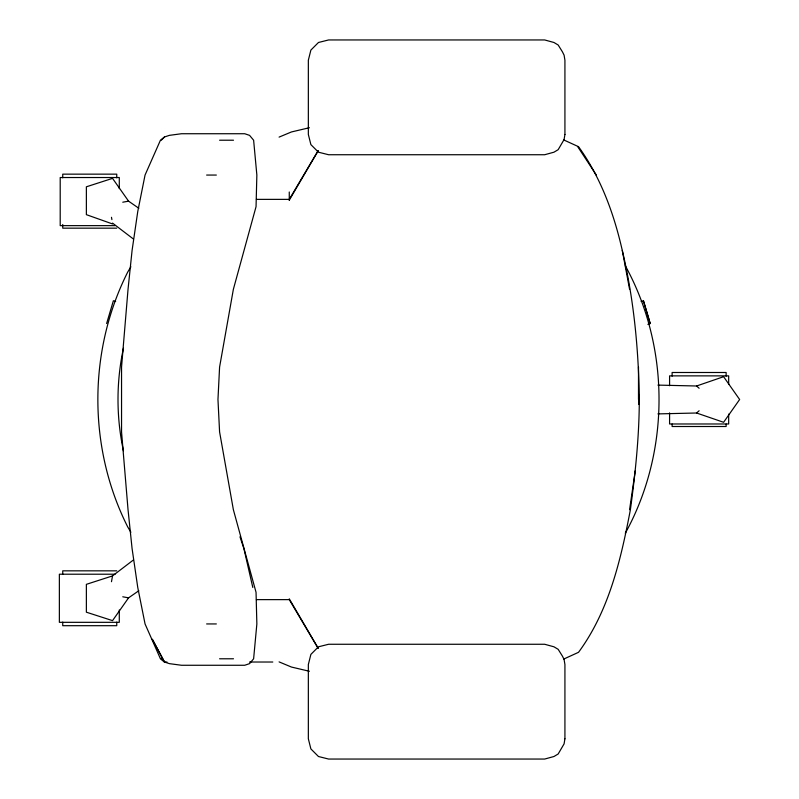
<?xml version="1.0" encoding="UTF-8"?>
<svg xmlns="http://www.w3.org/2000/svg" width="799" height="799" viewBox="0 0 799 799"><rect width="100%" height="100%" fill="white"/><g stroke="black" fill="none" stroke-linecap="round" stroke-linejoin="round"><path stroke-width="1.2" d="M638.791 404.414L638.791 394.586M563.784 659.045L578.536 652.304C609.128 610.686 620.883 559.53 630.391 509.692C635.355 473.158 639.25 436.414 639.3 399.5C638.641 349.423 633.827 299.216 622.281 250.417C613.922 213.583 600.808 177.508 578.536 146.696L563.784 139.955M629.582 509.692L635.255 470.801M111.48 581.702L112.539 575.899L133.383 559.999M123.436 348.264C116.195 381.822 116.195 417.178 123.436 450.736M106.627 323.535L113.378 300.754L115.655 301.513M289.268 200.179L318.132 150.881M318.132 150.671L289.268 199.37L256.409 199.37M130.896 266.776L127.73 272.05C87.91 351.011 87.91 447.989 127.73 526.95L130.896 532.224M625.277 533.273C670.271 451.725 670.271 347.275 625.277 265.727M138.826 590.741L128.569 597.842L112.539 620.633L86.372 612.194L86.372 584.339L112.539 575.899M161.248 140.215L164.494 136.979L169.358 135.361L181.513 133.733L244.704 133.733L249.568 135.361L253.623 140.215L256.859 175.061L256.05 206.661L233.368 289.308L219.585 367.091L217.967 399.5L219.585 431.909L233.368 509.692L256.05 592.339L256.859 623.939L253.623 658.785L249.568 663.639L244.704 665.267L181.513 665.267L169.358 663.639L164.494 662.021L160.439 658.785L145.048 623.939L137.758 587.475L132.085 548.583L128.03 509.692L121.548 431.909L121.548 367.091L128.03 289.308L132.085 250.417L137.758 211.525L145.048 175.061L160.439 140.215L164.494 136.979M657.907 413.902L696.588 413.003L699.125 410.756M279.091 137.108L291.465 131.945L309.403 127.73M647.859 324.334L650.176 323.535L648.488 317.632L643.425 300.754L641.138 301.513M657.907 385.098L696.588 385.997L723.604 376.709L739.634 399.5L723.604 422.291L696.588 413.003M122.766 202.207L128.569 201.158L138.826 208.259M219.585 140.215L233.498 140.215M206.621 175.061L216.349 175.061M115.066 225.638L60.205 225.638L60.205 177.528L119.291 177.528L119.291 188.624M116.754 228.164L62.741 228.164L62.741 224.479M116.754 570.836L62.741 570.836L62.741 574.421M115.066 574.211L59.366 574.211L59.366 622.321L119.291 622.321L119.291 609.987M256.409 599.63L289.268 599.63L318.132 648.329M206.621 623.939L216.349 623.939M219.585 658.785L233.498 658.785M166.981 662.021L164.494 662.021L161.248 658.785M249.568 662.021L272.799 662.021M122.766 596.793L128.569 597.842M309.403 671.27L291.465 667.055L279.091 661.892M112.539 223.95L86.372 214.661L86.372 186.806L112.539 178.367L128.569 201.158M112.539 223.101L133.383 239.001M696.588 385.997L699.125 388.244M577.727 146.696L596.354 175.061M289.268 598.821L318.132 648.119M239.97 536.798L243.895 548.583L252.814 587.475M643.425 300.754L650.176 323.535M622.281 250.417L629.582 289.308M111.48 217.298L111.9 219.615M728.668 384.499L728.668 375.87L669.582 375.87L669.582 385.737M728.668 414.112L728.668 423.979L669.582 423.979L669.582 412.873M726.131 376.179L726.131 372.494L672.119 372.494L672.119 376.179M726.131 424.049L726.131 426.506L672.119 426.506L672.119 424.049M638.491 367.091L638.491 399.5M289.268 192L289.268 200.249M116.754 177.827L116.754 174.152L62.741 174.152L62.741 177.827M116.754 622.111L116.754 625.697L62.741 625.697L62.741 622.111M564.923 134.482L564.084 139.545L558.171 149.673L553.957 152.2L544.668 154.736L328.599 154.736L318.471 152.2L310.881 144.609L308.344 134.482L308.344 60.205L310.881 50.077L318.471 42.487L328.599 39.95L544.668 39.95L553.957 42.487L558.171 45.014L562.396 51.765L564.084 55.141L564.923 60.205L564.923 134.482M564.923 738.795L564.084 743.859L558.171 753.986L553.957 756.513L544.668 759.05L328.599 759.05L318.471 756.513L310.881 748.923L308.344 738.795L308.344 664.518L310.881 654.391L318.471 646.8L328.599 644.264L544.668 644.264L553.957 646.8L558.171 649.327L562.396 656.079L564.084 659.455L564.923 664.518L564.923 738.795M164.494 662.021L152.339 639.34L164.494 662.021"/></g></svg>
